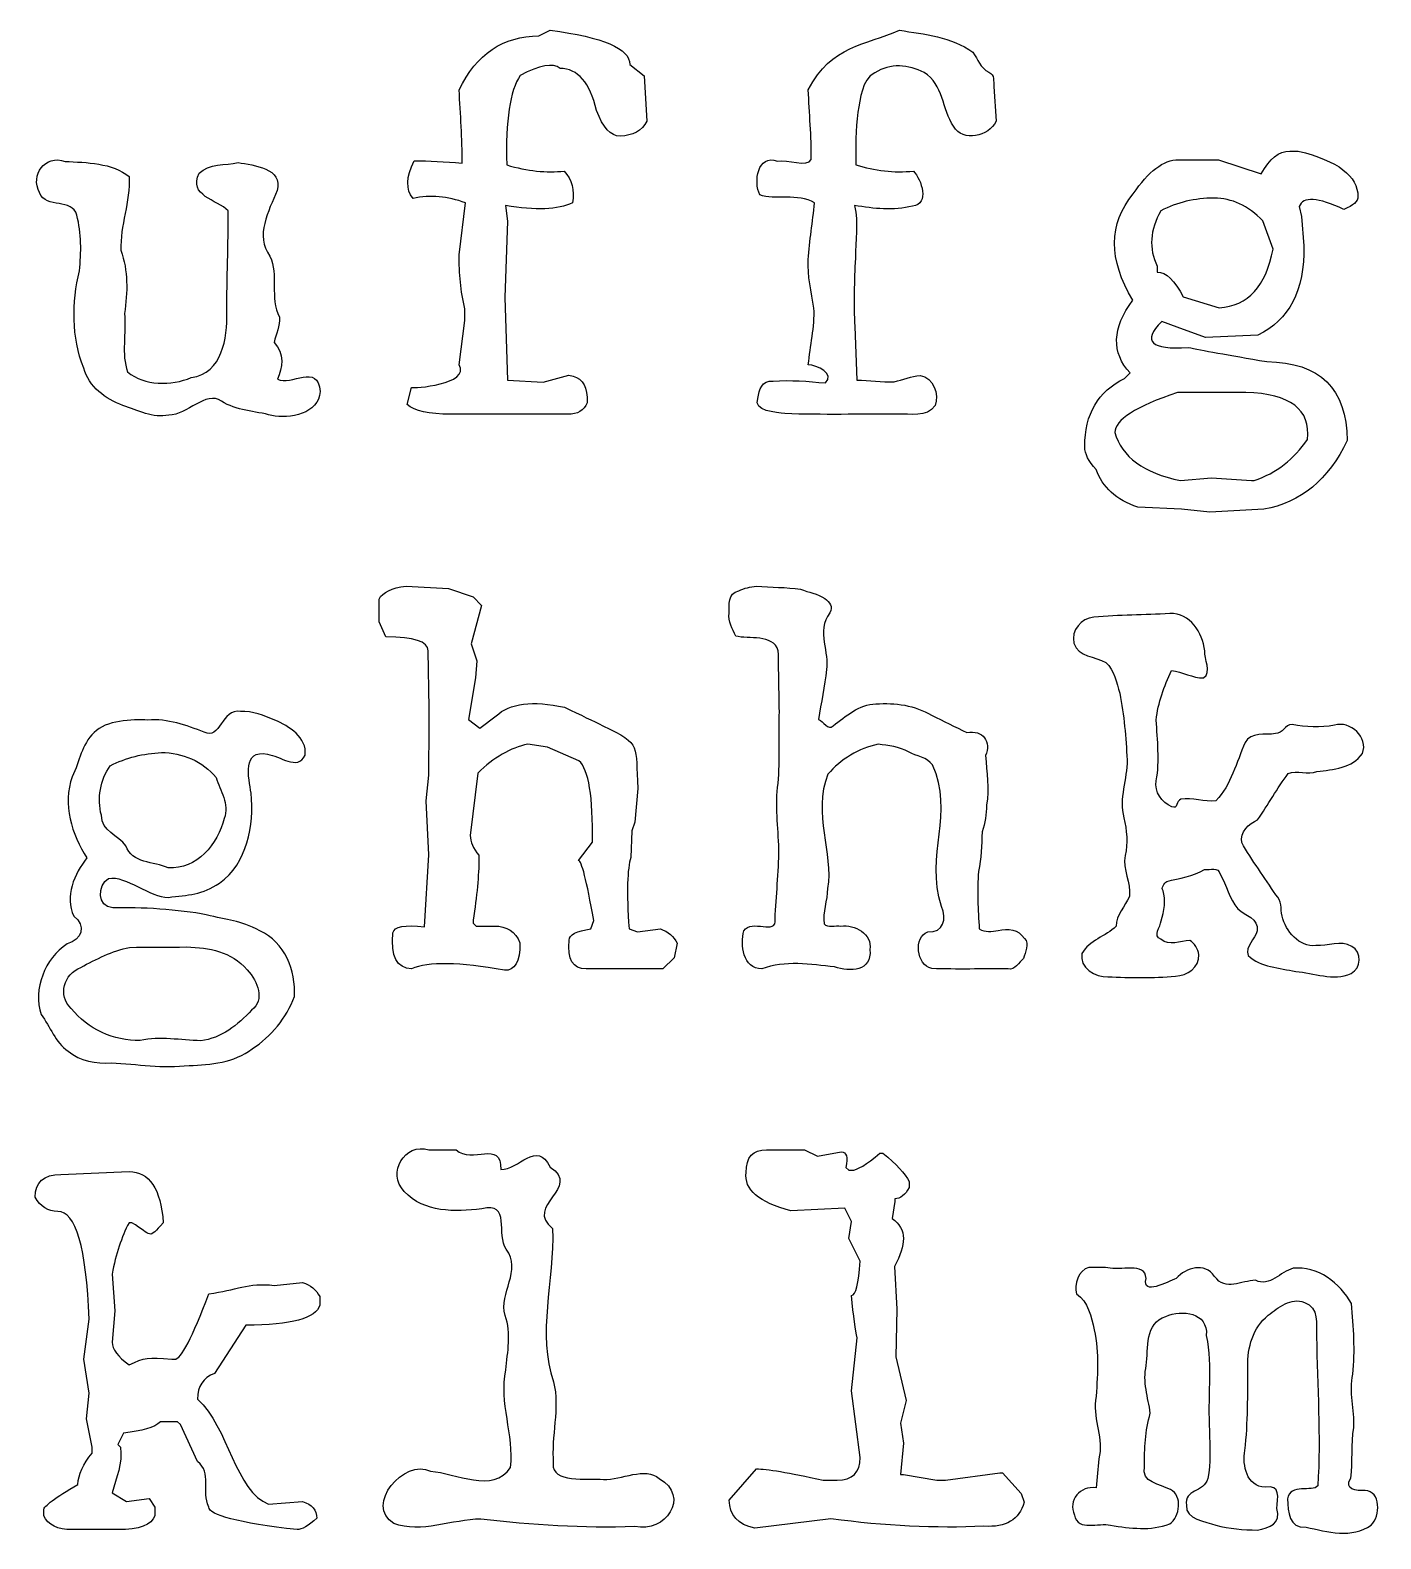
# Model space of a CAD drawing. Extents: x 1 to 11, y 10 to 119.
# Drawn here: x 0.89 to 11.2, y 22.5 to 34.02 of the extents above; entities that cross this region are included whole.
import ezdxf

# ---------------------------------------------------------------- set-up
doc = ezdxf.new("R2010")
doc.units = 0
doc.layers.add('Letters', color=7, linetype='CONTINUOUS')

msp = doc.modelspace()

# ---------------------------------------------------------------- linework, layer by layer
at = {"layer": 'Letters', "color": 7}
for p, q in [((4.775391, 33.973116), (4.861823, 34.017338)), ((7.526368, 34.017338), (7.526368, 34.017338)), ((5.468859, 33.756031), (5.577401, 33.669599)), ((5.577401, 33.669599), (5.599512, 33.32186)), ((8.24721, 33.586813), (8.264057, 33.32186)), ((10.504481, 33.094724), (10.568803, 33.094724)), ((10.504481, 33.094724), (10.504481, 33.094724)), ((2.480584, 33.006282), (2.480584, 33.006282)), ((9.65624, 33.028393), (9.961768, 33.028393)), ((9.961768, 33.028393), (10.287396, 32.91985)), ((4.166346, 32.300754), (4.214587, 32.698744)), ((4.520115, 32.678643), (4.536195, 32.560051)), ((9.521567, 32.638442), (9.521567, 32.638442)), ((10.576843, 32.670603), (10.594933, 32.594222)), ((4.536195, 32.560051), (4.514085, 31.975126)), ((10.377848, 32.344976), (10.299456, 32.562061)), ((10.594933, 32.594222), (10.613024, 32.371107)), ((9.493426, 32.214322), (9.493426, 32.170101)), ((4.514085, 31.975126), (4.536195, 31.34598)), ((9.692421, 31.981156), (9.965788, 31.896734)), ((4.166346, 31.462563), (4.210567, 31.800251)), ((4.210567, 31.800251), (4.210567, 31.888694)), ((9.64619, 31.750001), (9.527597, 31.792211)), ((7.186399, 31.754057), (7.20074, 31.34598)), ((9.861265, 31.671609), (9.64619, 31.750001)), ((10.261265, 31.689699), (9.861265, 31.671609)), ((4.536195, 31.34598), (4.807552, 31.329901)), ((4.807552, 31.329901), (5.004537, 31.382161)), ((9.24418, 31.35804), (9.286391, 31.400251)), ((3.770366, 31.159046), (3.802527, 31.289699)), ((10.168803, 31.251508), (9.6482, 31.251508)), ((5.14323, 31.215327), (5.14323, 31.171106)), ((4.992477, 31.084674), (4.102024, 31.084674)), ((9.169808, 30.94598), (9.169808, 30.94598)), ((9.67031, 30.578141), (9.907496, 30.600252)), ((9.907496, 30.600252), (10.213024, 30.578141)), ((10.213024, 30.578141), (10.233124, 30.578141)), ((9.678351, 30.359046), (9.344682, 30.375127)), ((9.895436, 30.336936), (9.678351, 30.359046)), ((10.307496, 30.359046), (9.895436, 30.336936)), ((3.762326, 29.772202), (4.085944, 29.754112)), ((3.762326, 29.772202), (3.762326, 29.772202)), ((4.085944, 29.754112), (4.272879, 29.68979)), ((6.434911, 29.772202), (6.434911, 29.772202)), ((3.555291, 29.498836), (3.555291, 29.673709)), ((4.3372, 29.625468), (4.258808, 29.332001)), ((4.272879, 29.68979), (4.3372, 29.625468)), ((3.607552, 29.384261), (3.555291, 29.498836)), ((9.589537, 29.563004), (9.589537, 29.563004)), ((3.9372, 28.841549), (3.92916, 29.27974)), ((4.258808, 29.332001), (4.301019, 29.203358)), ((4.301019, 29.203358), (4.290969, 29.072704)), ((4.290969, 29.072704), (4.236698, 28.755116)), ((2.497382, 28.815588), (2.497382, 28.815588)), ((3.9372, 28.710896), (3.9372, 28.841549)), ((3.93519, 28.328986), (3.9372, 28.710896)), ((4.236698, 28.755116), (4.32313, 28.688786)), ((4.32313, 28.688786), (4.447753, 28.781247)), ((1.894303, 28.501657), (1.894303, 28.501657)), ((4.841723, 28.542051), (4.690969, 28.566171)), ((5.080919, 28.439539), (4.841723, 28.542051)), ((4.30906, 28.345066), (4.250768, 27.868683)), ((3.91509, 28.13401), (3.93519, 28.328986)), ((5.53117, 28.226473), (5.507049, 27.969187)), ((3.93519, 27.71994), (3.91509, 28.13401)), ((5.484939, 27.904864), (5.476899, 27.69984)), ((5.507049, 27.969187), (5.484939, 27.904864)), ((5.076899, 27.677729), (5.183431, 27.816423)), ((3.901019, 27.171197), (3.93519, 27.71994)), ((4.3171, 27.71793), (4.3171, 27.69582)), ((4.272879, 27.221448), (4.272879, 27.199338)), ((4.272879, 27.199338), (4.294989, 27.177227)), ((5.171371, 27.155117), (5.193482, 27.219438)), ((4.294989, 27.177227), (4.435693, 27.177227)), ((5.462828, 27.155117), (5.52715, 27.133006)), ((5.52715, 27.133006), (5.702024, 27.155117)), ((2.087011, 27.017284), (2.087011, 27.017284)), ((5.830668, 27.046573), (5.806547, 26.934011)), ((5.720115, 26.849588), (5.13519, 26.849588)), ((5.806547, 26.934011), (5.720115, 26.849588)), ((3.935317, 25.4691), (4.144235, 25.4691)), ((6.511293, 25.4691), (6.80074, 25.4691)), ((6.80074, 25.4691), (6.901243, 25.420856)), ((6.80074, 25.4691), (6.80074, 25.4691)), ((6.901243, 25.420856), (7.082147, 25.453022)), ((7.377625, 25.442967), (7.399735, 25.442967)), ((1.12648, 25.280156), (1.647083, 25.302267)), ((7.118328, 25.334422), (7.140439, 25.312311)), ((7.140439, 25.312311), (7.160539, 25.312311)), ((7.60074, 25.225889), (7.60074, 25.181667)), ((7.110288, 25.022867), (6.698228, 25.002767)), ((7.160539, 24.922367), (7.110288, 25.022867)), ((7.492198, 25.073122), (7.470087, 24.944478)), ((7.492198, 25.095233), (7.492198, 25.073122)), ((1.669193, 24.912311), (1.647083, 24.912311)), ((7.140439, 24.791711), (7.160539, 24.922367)), ((7.226871, 24.618844), (7.140439, 24.791711)), ((7.488177, 24.578644), (7.506268, 24.253022)), ((8.971751, 24.570478), (8.971751, 24.570444)), ((1.51844, 24.520356), (1.53854, 24.238944)), ((2.754621, 24.433922), (2.971706, 24.456033)), ((3.102359, 24.347489), (3.102359, 24.283167)), ((1.53854, 24.238944), (1.51844, 23.999756)), ((7.506268, 24.253022), (7.498228, 23.887189)), ((1.301354, 23.8691), (1.343565, 24.174633)), ((2.537535, 24.130411), (2.298339, 23.760556)), ((7.160539, 23.6279), (7.20476, 24.031911)), ((1.343565, 23.6098), (1.301354, 23.8691)), ((1.972711, 23.8691), (1.994822, 23.8691)), ((7.498228, 23.887189), (7.57863, 23.553522)), ((7.226871, 23.119356), (7.160539, 23.6279)), ((1.321455, 23.414833), (1.343565, 23.6098)), ((7.57863, 23.553522), (7.534409, 23.380656)), ((1.365676, 23.197744), (1.321455, 23.414833)), ((2.016932, 23.392722), (1.886279, 23.392722)), ((2.039043, 23.370611), (2.016932, 23.392722)), ((1.604872, 23.306289), (1.560651, 23.217844)), ((2.169696, 23.0892), (2.039043, 23.370611)), ((7.534409, 23.380656), (7.556519, 23.2279)), ((1.365676, 23.153522), (1.365676, 23.197744)), ((1.560651, 23.217844), (1.582761, 23.197744)), ((7.556519, 23.2279), (7.534409, 22.990711)), ((6.227876, 22.793722), (6.434911, 23.032922)), ((6.943454, 22.946489), (7.051996, 22.946489)), ((7.534409, 22.990711), (7.556519, 22.990711)), ((7.556519, 22.990711), (7.811796, 22.946489)), ((7.811796, 22.946489), (7.878127, 22.946489)), ((7.878127, 22.946489), (8.292197, 23.002767)), ((8.292197, 23.002767), (8.312298, 23.002767)), ((8.312298, 23.002767), (8.455012, 22.843978)), ((1.51844, 22.850011), (1.626982, 22.783678)), ((8.455012, 22.843978), (8.477122, 22.777644)), ((0.995827, 22.675133), (0.995827, 22.719356)), ((1.626982, 22.783678), (1.799847, 22.805789)), ((1.799847, 22.805789), (1.844068, 22.741467)), ((1.844068, 22.741467), (1.844068, 22.675133)), ((2.71241, 22.763578), (2.971706, 22.783678)), ((7.003755, 22.651011), (6.422851, 22.578644)), ((1.560651, 22.5686), (1.212912, 22.5686))]:
    msp.add_line(p, q, dxfattribs=at)
for points in [[(4.861823, 34.017338), (5.266513, 33.963736), (5.468859, 33.876634), (5.468859, 33.756031)], [(6.830891, 33.561056), (7.007606, 33.908913), (7.268063, 33.899241), (7.526368, 34.017338)], [(7.526368, 34.017338), (7.717094, 33.985671), (7.92517, 33.967921), (8.085386, 33.84984)], [(4.166346, 33.561056), (4.299009, 33.835762), (4.502024, 33.973116), (4.775391, 33.973116)], [(4.936195, 33.72588), (4.882594, 33.768761), (4.781421, 33.75067), (4.632678, 33.671609)], [(7.715258, 33.69361), (7.596952, 33.75465), (7.456066, 33.76798), (7.337803, 33.692238)], [(8.085386, 33.84984), (8.128269, 33.794934), (8.14074, 33.729851), (8.20911, 33.695746)], [(4.632678, 33.671609), (4.553616, 33.555026), (4.519445, 33.32722), (4.530165, 32.988192)], [(5.215592, 33.404272), (5.164671, 33.617338), (5.071539, 33.72454), (4.936195, 33.72588)], [(7.337803, 33.692238), (7.234665, 33.637843), (7.232142, 33.494453), (7.209226, 33.391634)], [(7.939214, 33.283574), (7.85148, 33.413017), (7.861086, 33.603346), (7.715258, 33.69361)], [(8.20911, 33.695746), (8.256336, 33.67745), (8.241609, 33.626828), (8.24721, 33.586813)], [(4.188456, 33.002262), (4.191433, 33.188773), (4.176285, 33.374917), (4.166346, 33.561056)], [(6.853002, 33.029912), (6.85521, 33.207216), (6.838193, 33.384007), (6.830891, 33.561056)], [(5.394487, 33.209298), (5.323465, 33.206618), (5.263833, 33.271609), (5.215592, 33.404272)], [(5.599512, 33.32186), (5.560651, 33.248158), (5.492309, 33.210638), (5.394487, 33.209298)], [(7.209226, 33.391634), (7.191811, 33.257954), (7.19072, 33.122754), (7.19471, 32.988192)], [(8.264057, 33.32186), (8.209121, 33.204892), (8.010623, 33.158919), (7.939214, 33.283574)], [(0.963735, 32.776779), (0.892912, 32.909923), (1.005748, 33.072079), (1.159037, 33.015111)], [(6.46079, 32.758952), (6.410473, 32.861269), (6.445502, 33.072077), (6.595448, 33.017721)], [(10.287396, 32.91985), (10.350377, 33.036433), (10.422739, 33.094724), (10.504481, 33.094724)], [(10.568803, 33.094724), (10.87299, 33.019683), (11.025084, 32.90377), (11.025084, 32.746986)], [(1.159037, 33.015111), (1.323143, 33.006964), (1.518287, 33.005398), (1.648708, 32.898996)], [(2.182503, 32.92533), (2.257099, 33.000697), (2.383165, 32.985141), (2.480584, 33.006282)], [(2.480584, 33.006282), (2.597858, 32.985607), (2.826727, 32.963302), (2.776693, 32.792027)], [(3.814587, 32.732916), (3.758306, 32.798577), (3.760986, 32.894389), (3.822627, 33.020353)], [(3.822627, 33.020353), (3.93519, 33.019012), (4.057133, 33.012981), (4.188456, 33.002262)], [(4.530165, 32.988192), (4.686949, 32.94129), (4.833013, 32.92588), (4.968356, 32.94196)], [(6.595448, 33.017721), (6.670721, 33.035919), (6.82484, 32.965496), (6.853002, 33.029912)], [(7.19471, 32.988192), (7.336088, 32.945824), (7.4856, 32.924391), (7.632901, 32.94196)], [(9.310511, 32.767087), (9.425754, 32.939951), (9.540997, 33.027053), (9.65624, 33.028393)], [(1.648708, 32.898996), (1.657932, 32.710016), (1.578319, 32.523607), (1.584643, 32.336778)], [(2.404202, 32.638694), (2.320331, 32.723369), (2.095227, 32.751733), (2.182503, 32.92533)], [(4.968356, 32.94196), (5.027318, 32.876299), (5.048088, 32.795228), (5.030668, 32.698744)], [(7.632901, 32.94196), (7.69604, 32.874668), (7.757901, 32.690746), (7.626431, 32.67354)], [(1.248948, 32.604168), (1.213556, 32.737616), (1.017134, 32.649317), (0.963735, 32.776779)], [(2.776693, 32.792027), (2.714257, 32.635832), (2.605703, 32.449493), (2.722596, 32.29204)], [(4.214587, 32.698744), (4.079244, 32.749667), (3.94591, 32.761057), (3.814587, 32.732916)], [(6.879132, 32.698744), (6.751176, 32.773579), (6.573002, 32.719618), (6.46079, 32.758952)], [(9.306491, 31.955027), (9.120227, 32.267253), (9.121567, 32.53794), (9.310511, 32.767087)], [(9.927597, 32.734926), (9.780193, 32.734926), (9.64485, 32.702764), (9.521567, 32.638442)], [(10.299456, 32.562061), (10.186893, 32.677304), (10.06294, 32.734926), (9.927597, 32.734926)], [(10.918552, 32.648492), (10.718887, 32.742295), (10.604984, 32.749666), (10.576843, 32.670603)], [(11.025084, 32.746986), (11.025084, 32.710805), (10.989573, 32.677974), (10.918552, 32.648492)], [(1.268391, 32.180212), (1.283668, 32.320414), (1.284136, 32.467058), (1.248948, 32.604168)], [(2.393913, 31.863601), (2.39277, 32.122017), (2.404874, 32.380286), (2.404202, 32.638694)], [(5.030668, 32.698744), (4.919445, 32.645143), (4.749261, 32.638442), (4.520115, 32.678643)], [(6.830891, 32.265507), (6.838654, 32.410421), (6.864341, 32.554253), (6.879132, 32.698744)], [(7.626431, 32.67354), (7.481617, 32.637009), (7.329977, 32.654587), (7.18466, 32.678643)], [(7.18466, 32.678643), (7.212439, 32.545968), (7.191556, 32.410931), (7.190034, 32.276833)], [(9.521567, 32.638442), (9.437144, 32.492379), (9.427764, 32.351005), (9.493426, 32.214322)], [(10.613024, 32.371107), (10.617044, 32.028058), (10.499791, 31.800922), (10.261265, 31.689699)], [(1.584643, 32.336778), (1.642026, 32.179692), (1.636275, 32.017588), (1.612264, 31.855119)], [(2.722596, 32.29204), (2.791476, 32.146533), (2.716425, 31.977883), (2.796581, 31.824912)], [(4.210567, 31.888694), (4.176611, 32.025671), (4.166346, 32.160951), (4.166346, 32.300754)], [(6.87395, 31.895508), (6.855671, 32.018508), (6.821556, 32.140168), (6.830891, 32.265507)], [(7.190034, 32.276833), (7.182077, 32.102583), (7.175019, 31.928332), (7.186399, 31.754057)], [(9.965788, 31.896734), (10.186893, 31.912815), (10.324247, 32.062229), (10.377848, 32.344976)], [(1.301088, 31.437451), (1.207176, 31.673576), (1.212206, 31.935862), (1.268391, 32.180212)], [(9.493426, 32.170101), (9.560428, 32.170101), (9.626759, 32.107119), (9.692421, 31.981156)], [(9.286391, 31.400251), (9.143007, 31.555696), (9.149707, 31.740621), (9.306491, 31.955027)], [(1.612264, 31.855119), (1.628039, 31.705932), (1.585935, 31.543312), (1.636736, 31.408126)], [(2.122448, 31.364952), (2.362741, 31.400643), (2.39534, 31.663602), (2.393913, 31.863601)], [(2.796581, 31.824912), (2.801361, 31.760067), (2.766276, 31.69735), (2.753951, 31.633418)], [(6.830891, 31.462563), (6.844571, 31.606863), (6.881166, 31.750137), (6.87395, 31.895508)], [(9.527597, 31.792211), (9.376173, 31.640787), (9.443175, 31.575126), (9.728602, 31.595227)], [(2.753951, 31.633418), (2.835536, 31.54929), (2.819131, 31.438343), (2.779618, 31.352273)], [(9.728602, 31.595227), (9.830444, 31.573786), (10.030779, 31.537605), (10.329607, 31.486684)], [(2.779618, 31.352273), (2.884102, 31.299014), (3.089771, 31.47773), (3.104777, 31.258829)], [(3.802527, 31.289699), (3.815018, 31.28095), (4.254387, 31.311193), (4.166346, 31.462563)], [(6.961544, 31.32387), (7.037505, 31.394006), (6.894944, 31.461456), (6.830891, 31.462563)], [(10.329607, 31.486684), (10.735637, 31.481324), (10.939992, 31.280319), (10.942672, 30.883669)], [(1.600798, 31.150802), (1.467448, 31.201613), (1.340914, 31.293669), (1.301088, 31.437451)], [(1.636736, 31.408126), (1.763961, 31.301246), (1.96887, 31.300548), (2.122448, 31.364952)], [(5.004537, 31.382161), (5.091639, 31.372781), (5.13787, 31.31717), (5.14323, 31.215327)], [(6.446477, 31.206032), (6.456894, 31.271237), (6.475413, 31.347071), (6.561717, 31.336802)], [(6.561717, 31.336802), (6.69491, 31.349114), (6.828776, 31.335548), (6.961544, 31.32387)], [(7.20074, 31.34598), (7.295497, 31.343299), (7.391436, 31.328838), (7.48546, 31.333447)], [(7.48546, 31.333447), (7.55206, 31.347033), (7.617723, 31.376873), (7.684935, 31.37986)], [(7.684935, 31.37986), (7.788002, 31.366674), (7.83102, 31.237057), (7.797945, 31.150848)], [(8.940662, 30.837438), (8.940662, 31.086684), (9.041835, 31.260218), (9.24418, 31.35804)], [(2.353102, 31.185287), (2.232046, 31.268339), (2.090824, 31.07643), (1.950775, 31.0791)], [(3.104777, 31.258829), (3.095904, 31.087462), (2.87262, 31.048564), (2.735737, 31.07508)], [(9.6482, 31.251508), (9.329272, 31.142966), (9.169808, 31.041123), (9.169808, 30.94598)], [(10.639155, 30.89171), (10.667295, 31.120855), (10.510511, 31.240788), (10.168803, 31.251508)], [(1.950775, 31.0791), (1.831105, 31.049146), (1.713955, 31.117398), (1.600798, 31.150802)], [(2.735737, 31.07508), (2.608859, 31.110133), (2.464578, 31.110598), (2.353102, 31.185287)], [(4.102024, 31.084674), (3.93586, 31.084674), (3.825307, 31.109464), (3.770366, 31.159046)], [(5.14323, 31.171106), (5.12045, 31.113484), (5.070199, 31.084674), (4.992477, 31.084674)], [(6.652373, 31.089322), (6.586935, 31.103638), (6.407465, 31.103144), (6.446477, 31.206032)], [(7.797945, 31.150848), (7.734068, 31.055391), (7.608899, 31.092138), (7.511855, 31.084674)], [(7.511855, 31.084674), (7.225388, 31.087111), (6.938629, 31.079403), (6.652373, 31.089322)], [(9.169808, 30.94598), (9.223409, 30.759716), (9.390243, 30.637103), (9.67031, 30.578141)], [(10.233124, 30.578141), (10.403309, 30.637103), (10.538652, 30.741626), (10.639155, 30.89171)], [(10.942672, 30.883669), (10.800629, 30.584841), (10.588903, 30.409967), (10.307496, 30.359046)], [(9.027094, 30.662563), (8.969473, 30.724205), (8.940662, 30.782496), (8.940662, 30.837438)], [(9.344682, 30.375127), (9.181198, 30.431408), (9.075335, 30.52722), (9.027094, 30.662563)], [(3.555291, 29.673709), (3.582091, 29.72597), (3.651103, 29.758801), (3.762326, 29.772202)], [(6.227876, 29.565652), (6.226202, 29.632207), (6.214853, 29.714542), (6.299735, 29.737528)], [(6.299735, 29.737528), (6.342153, 29.7574), (6.388714, 29.766432), (6.434911, 29.772202)], [(6.434911, 29.772202), (6.547204, 29.763239), (6.661584, 29.764912), (6.77257, 29.749281)], [(6.77257, 29.749281), (6.832584, 29.724163), (6.901833, 29.713828), (6.955963, 29.679291)], [(6.955963, 29.679291), (6.994329, 29.649076), (7.02431, 29.616609), (6.994458, 29.568087)], [(6.277056, 29.391016), (6.252269, 29.447404), (6.21623, 29.501348), (6.227876, 29.565652)], [(6.994458, 29.568087), (6.888994, 29.426897), (6.995793, 29.25622), (6.96848, 29.136738)], [(9.009677, 29.535411), (8.913181, 29.527767), (8.835117, 29.433367), (8.857835, 29.337043)], [(9.589537, 29.563004), (9.396482, 29.550853), (9.20212, 29.553306), (9.009677, 29.535411)], [(9.857458, 29.279411), (9.83736, 29.414503), (9.744865, 29.571792), (9.589537, 29.563004)], [(3.92916, 29.27974), (3.92916, 29.349421), (3.821957, 29.384261), (3.607552, 29.384261)], [(6.601745, 29.27974), (6.558959, 29.408997), (6.375892, 29.364904), (6.277056, 29.391016)], [(6.609785, 28.814833), (6.608073, 28.96981), (6.604271, 29.12477), (6.601745, 29.27974)], [(8.857835, 29.337043), (8.88911, 29.23179), (9.021404, 29.237077), (9.100306, 29.188396)], [(9.846288, 29.071652), (9.914549, 29.116948), (9.848928, 29.215471), (9.857458, 29.279411)], [(9.100306, 29.188396), (9.167805, 29.132627), (9.182031, 29.034679), (9.207091, 28.954811)], [(6.96848, 29.136738), (6.958905, 29.008274), (6.928208, 28.882422), (6.909283, 28.755116)], [(9.486044, 28.749722), (9.499333, 28.881902), (9.546175, 29.008208), (9.603088, 29.127354)], [(9.603088, 29.127354), (9.686244, 29.120592), (9.763334, 29.069898), (9.846288, 29.071652)], [(9.207091, 28.954811), (9.241677, 28.787609), (9.254653, 28.616039), (9.263855, 28.445032)], [(2.497382, 28.815588), (2.353797, 28.841567), (2.341993, 28.592066), (2.221372, 28.65757)], [(2.760538, 28.750163), (2.676772, 28.783039), (2.589124, 28.819753), (2.497382, 28.815588)], [(4.447753, 28.781247), (4.553616, 28.879069), (4.72782, 28.90118), (4.970366, 28.847579)], [(4.970366, 28.847579), (5.094989, 28.788617), (5.192142, 28.741716), (5.261823, 28.706876)], [(6.601379, 28.266941), (6.615479, 28.448959), (6.606462, 28.632277), (6.609785, 28.814833)], [(7.019565, 28.70648), (7.119091, 28.779263), (7.216045, 28.870431), (7.34692, 28.873048)], [(7.34692, 28.873048), (7.493218, 28.884166), (7.644482, 28.863066), (7.771563, 28.786334)], [(1.790971, 28.749953), (1.670905, 28.757789), (1.469446, 28.747179), (1.381363, 28.654984)], [(2.221372, 28.65757), (2.083127, 28.710023), (1.941381, 28.762397), (1.790971, 28.749953)], [(2.991045, 28.481988), (3.008126, 28.617838), (2.867306, 28.702602), (2.760538, 28.750163)], [(5.261823, 28.706876), (5.57127, 28.558463), (5.504857, 28.561366), (5.53117, 28.226473)], [(6.909283, 28.755116), (6.946055, 28.740324), (6.982344, 28.666123), (7.019565, 28.70648)], [(7.771563, 28.786334), (7.861774, 28.743286), (7.951105, 28.698434), (8.040941, 28.654614)], [(9.486729, 28.287164), (9.51293, 28.439446), (9.494686, 28.596156), (9.486044, 28.749722)], [(10.522157, 28.715032), (10.467591, 28.716593), (10.451308, 28.646803), (10.395937, 28.647323)], [(10.846093, 28.71037), (10.737371, 28.688281), (10.630993, 28.69883), (10.522157, 28.715032)], [(11.059007, 28.495673), (11.108724, 28.61712), (10.96488, 28.748589), (10.846093, 28.71037)], [(1.381363, 28.654984), (1.281355, 28.559829), (1.274171, 28.440282), (1.213894, 28.317177)], [(8.040941, 28.654614), (8.161956, 28.678818), (8.230473, 28.581032), (8.183971, 28.478276)], [(10.163693, 28.57792), (10.098272, 28.427396), (10.057238, 28.255346), (9.941698, 28.134079)], [(10.395937, 28.647323), (10.319888, 28.632038), (10.207942, 28.662709), (10.163693, 28.57792)], [(1.503785, 28.400821), (1.623908, 28.464158), (1.759183, 28.495238), (1.894303, 28.501657)], [(1.894303, 28.501657), (2.052052, 28.50309), (2.210557, 28.433707), (2.312286, 28.312337)], [(2.578056, 28.191381), (2.56152, 28.308029), (2.506182, 28.531778), (2.705031, 28.488383)], [(2.705031, 28.488383), (2.795577, 28.479263), (2.933022, 28.358598), (2.991045, 28.481988)], [(4.690969, 28.566171), (4.556966, 28.53803), (4.429663, 28.464329), (4.30906, 28.345066)], [(7.363554, 28.566171), (7.217433, 28.533494), (7.076115, 28.450129), (6.980743, 28.337697)], [(7.596555, 28.506802), (7.524976, 28.547623), (7.443147, 28.553034), (7.363554, 28.566171)], [(7.779289, 28.407378), (7.737874, 28.465797), (7.656802, 28.472889), (7.596555, 28.506802)], [(8.183971, 28.478276), (8.191838, 28.352416), (8.213752, 28.22645), (8.191975, 28.100813)], [(10.712721, 28.357619), (10.83479, 28.370912), (10.985025, 28.382116), (11.059007, 28.495673)], [(1.435955, 28.023691), (1.40413, 28.151136), (1.425649, 28.293833), (1.503785, 28.400821)], [(5.183431, 27.816423), (5.188792, 28.163491), (5.154621, 28.371197), (5.080919, 28.439539)], [(6.980743, 28.337697), (6.858272, 28.032732), (7.026059, 27.734), (6.977205, 27.463831)], [(7.846657, 27.32685), (7.722869, 27.723172), (7.947378, 28.041513), (7.779289, 28.407378)], [(9.263855, 28.445032), (9.264616, 28.301219), (9.199094, 28.150483), (9.238923, 28.002999)], [(10.259832, 27.987426), (10.339297, 28.103742), (10.408775, 28.229307), (10.492698, 28.341388)], [(10.492698, 28.341388), (10.562863, 28.367509), (10.641004, 28.331977), (10.712721, 28.357619)], [(1.213894, 28.317177), (1.138385, 28.108067), (1.209997, 27.87692), (1.325057, 27.696757)], [(2.312286, 28.312337), (2.340433, 28.209899), (2.416764, 28.10874), (2.373003, 27.998701)], [(6.605616, 27.764432), (6.602336, 27.931986), (6.575099, 28.10019), (6.601379, 28.266941)], [(9.604524, 28.088497), (9.529199, 28.121794), (9.468253, 28.201238), (9.486729, 28.287164)], [(2.337221, 27.505836), (2.551909, 27.65841), (2.602064, 27.944822), (2.578056, 28.191381)], [(9.674334, 28.144971), (9.635741, 28.136337), (9.654174, 28.064376), (9.604524, 28.088497)], [(9.941698, 28.134079), (9.852903, 28.119282), (9.762326, 28.1624), (9.674334, 28.144971)], [(1.622535, 27.788406), (1.567605, 27.871832), (1.436841, 27.89899), (1.435955, 28.023691)], [(2.373003, 27.998701), (2.328054, 27.804611), (2.162202, 27.605129), (1.946502, 27.62286)], [(8.191975, 28.100813), (8.186601, 28.031709), (8.181959, 27.96228), (8.157233, 27.897447)], [(9.238923, 28.002999), (9.261373, 27.907906), (9.270382, 27.810817), (9.249147, 27.715153)], [(8.157233, 27.897447), (8.153448, 27.79549), (8.153263, 27.693551), (8.129972, 27.593959)], [(10.138307, 27.814893), (10.12426, 27.894741), (10.193753, 27.960829), (10.259832, 27.987426)], [(1.946502, 27.62286), (1.836834, 27.666809), (1.668379, 27.658604), (1.622535, 27.788406)], [(4.250768, 27.868683), (4.250768, 27.820443), (4.272879, 27.770191), (4.3171, 27.71793)], [(6.577296, 27.230476), (6.585263, 27.408471), (6.605805, 27.586381), (6.605616, 27.764432)], [(10.39807, 27.415087), (10.313136, 27.549131), (10.215343, 27.677132), (10.138307, 27.814893)], [(1.325057, 27.696757), (1.231822, 27.576777), (1.151684, 27.400663), (1.226506, 27.253652)], [(4.3171, 27.69582), (4.3171, 27.564497), (4.302359, 27.406373), (4.272879, 27.221448)], [(5.193482, 27.219438), (5.13988, 27.524966), (5.101019, 27.677729), (5.076899, 27.677729)], [(5.476899, 27.69984), (5.448758, 27.618098), (5.444068, 27.436522), (5.462828, 27.155117)], [(9.249147, 27.715153), (9.227033, 27.609251), (9.293726, 27.507243), (9.280922, 27.403879)], [(1.522695, 27.315999), (1.403235, 27.323019), (1.404279, 27.48898), (1.49036, 27.54018)], [(1.49036, 27.54018), (1.624508, 27.56694), (1.806314, 27.393048), (1.947286, 27.396371)], [(8.129972, 27.593959), (8.117965, 27.447894), (8.126585, 27.301106), (8.135414, 27.155117)], [(9.565716, 27.516849), (9.662997, 27.543173), (9.766597, 27.557467), (9.854735, 27.608592)], [(9.854735, 27.608592), (9.89722, 27.604011), (9.960437, 27.632488), (9.974544, 27.572551)], [(9.974544, 27.572551), (10.02598, 27.488378), (10.042014, 27.383387), (10.109534, 27.309562)], [(1.947286, 27.396371), (2.09398, 27.41257), (2.20933, 27.416612), (2.337221, 27.505836)], [(6.977205, 27.463831), (6.975625, 27.374472), (6.941168, 27.2795), (6.950713, 27.194088)], [(9.539366, 27.446824), (9.51696, 27.466604), (9.551286, 27.504231), (9.565716, 27.516849)], [(9.522728, 27.21816), (9.550539, 27.289433), (9.557162, 27.377352), (9.539366, 27.446824)], [(10.446493, 27.253173), (10.433178, 27.310582), (10.448479, 27.371632), (10.39807, 27.415087)], [(2.236519, 27.263478), (2.032303, 27.302578), (1.731617, 27.322702), (1.522695, 27.315999)], [(7.743517, 27.132597), (7.862272, 27.123158), (7.88925, 27.231912), (7.846657, 27.32685)], [(9.280922, 27.403879), (9.24931, 27.32717), (9.180635, 27.263566), (9.179186, 27.175944)], [(10.109534, 27.309562), (10.161997, 27.256159), (10.271571, 27.237062), (10.256359, 27.141147)], [(1.226506, 27.253652), (1.318783, 27.183043), (1.290143, 27.068604), (1.175375, 27.041856)], [(2.645689, 27.140664), (2.489902, 27.224034), (2.403065, 27.220526), (2.236519, 27.263478)], [(3.659813, 27.124966), (3.670534, 27.173207), (3.750936, 27.188617), (3.901019, 27.171197)], [(6.339685, 27.141518), (6.396788, 27.236011), (6.594019, 27.101442), (6.577296, 27.230476)], [(6.950713, 27.194088), (6.981193, 27.158866), (7.037287, 27.185482), (7.078937, 27.177227)], [(7.078937, 27.177227), (7.184271, 27.192282), (7.319855, 27.116287), (7.3014, 26.99783)], [(9.521145, 27.077796), (9.455568, 27.100297), (9.520713, 27.170626), (9.522728, 27.21816)], [(10.70511, 27.028233), (10.576824, 27.014606), (10.473661, 27.137578), (10.446493, 27.253173)], [(2.90962, 26.638816), (2.921284, 26.836257), (2.834748, 27.054958), (2.645689, 27.140664)], [(3.802527, 26.849588), (3.691304, 26.854949), (3.643733, 26.946741), (3.659813, 27.124966)], [(4.435693, 27.177227), (4.529495, 27.177227), (4.594487, 27.134346), (4.630668, 27.048583)], [(5.006547, 27.068683), (5.006547, 27.111566), (5.061488, 27.140376), (5.171371, 27.155117)], [(5.702024, 27.155117), (5.760986, 27.135016), (5.803867, 27.098834), (5.830668, 27.046573)], [(6.475112, 26.849588), (6.33249, 26.852981), (6.309049, 27.034368), (6.339685, 27.141518)], [(7.772348, 26.853012), (7.657852, 26.876992), (7.628879, 27.094316), (7.743517, 27.132597)], [(8.135414, 27.155117), (8.181688, 27.130064), (8.230826, 27.132813), (8.280756, 27.14325)], [(8.280756, 27.14325), (8.354392, 27.162904), (8.434368, 27.152363), (8.480137, 27.082754)], [(8.480137, 27.082754), (8.521183, 27.041007), (8.486271, 26.975938), (8.473821, 26.928823)], [(9.179186, 27.175944), (9.101192, 27.096743), (8.972603, 27.069663), (8.919177, 26.967371)], [(9.742174, 27.066603), (9.668413, 27.066414), (9.582925, 27.018223), (9.521145, 27.077796)], [(10.256359, 27.141147), (10.239645, 27.077802), (10.163728, 27.022622), (10.187963, 26.951419)], [(10.977661, 27.021851), (10.895571, 27.072098), (10.794425, 27.022296), (10.70511, 27.028233)], [(1.175375, 27.041856), (1.004723, 26.928738), (0.91315, 26.697872), (0.97621, 26.500603)], [(1.279489, 26.861586), (1.397281, 26.923667), (1.518811, 26.987606), (1.650203, 27.014648)], [(1.650203, 27.014648), (1.795774, 27.019191), (1.941438, 27.012851), (2.087011, 27.017284)], [(2.087011, 27.017284), (2.261367, 27.011719), (2.424502, 26.985133), (2.549378, 26.843749)], [(4.630668, 27.048583), (4.630668, 26.90386), (4.591137, 26.834178), (4.512075, 26.839538)], [(5.13519, 26.849588), (5.033348, 26.849588), (4.990467, 26.92262), (5.006547, 27.068683)], [(7.3014, 26.99783), (7.317012, 26.831124), (7.148928, 26.824442), (7.031658, 26.864693)], [(8.919177, 26.967371), (8.896153, 26.858233), (9.021286, 26.785183), (9.116707, 26.789161)], [(9.633168, 26.794282), (9.720412, 26.799339), (9.818163, 26.860588), (9.811232, 26.957938)], [(9.811232, 26.957938), (9.805603, 27.000344), (9.775781, 27.050346), (9.742174, 27.066603)], [(10.972366, 26.815958), (11.052893, 26.854354), (11.056111, 26.979407), (10.977661, 27.021851)], [(1.206021, 26.547347), (1.099314, 26.651202), (1.150634, 26.807593), (1.279489, 26.861586)], [(2.549378, 26.843749), (2.631937, 26.748767), (2.685481, 26.618333), (2.582087, 26.534462)], [(4.512075, 26.839538), (4.169026, 26.90252), (3.93251, 26.90587), (3.802527, 26.849588)], [(7.031658, 26.864693), (6.848208, 26.886306), (6.652964, 26.915588), (6.475112, 26.849588)], [(8.355579, 26.849588), (8.161231, 26.851718), (7.966346, 26.845231), (7.772348, 26.853012)], [(8.473821, 26.928823), (8.4347, 26.901692), (8.410629, 26.837614), (8.355579, 26.849588)], [(10.187963, 26.951419), (10.283463, 26.863366), (10.42779, 26.856433), (10.55018, 26.830688)], [(9.116707, 26.789161), (9.288622, 26.78368), (9.461757, 26.779221), (9.633168, 26.794282)], [(10.55018, 26.830688), (10.687398, 26.819977), (10.837181, 26.753524), (10.972366, 26.815958)], [(2.585914, 26.238473), (2.731212, 26.334561), (2.848724, 26.474943), (2.90962, 26.638816)], [(0.97621, 26.500603), (1.046083, 26.408298), (1.083328, 26.290911), (1.181652, 26.221547)], [(1.731982, 26.304359), (1.533031, 26.296983), (1.330352, 26.392847), (1.206021, 26.547347)], [(2.582087, 26.534462), (2.480774, 26.422966), (2.348492, 26.319093), (2.195157, 26.301686)], [(2.195157, 26.301686), (2.040814, 26.305586), (1.88547, 26.33599), (1.731982, 26.304359)], [(1.181652, 26.221547), (1.273219, 26.144703), (1.395413, 26.124604), (1.511322, 26.133353)], [(2.105835, 26.113003), (2.272766, 26.115479), (2.447811, 26.135417), (2.585914, 26.238473)], [(1.511322, 26.133353), (1.709401, 26.123306), (1.907317, 26.088373), (2.105835, 26.113003)], [(3.747799, 25.149756), (3.614442, 25.291344), (3.748857, 25.5249), (3.935317, 25.4691)], [(4.144235, 25.4691), (4.263127, 25.355278), (4.489497, 25.551456), (4.483943, 25.318167)], [(4.483943, 25.318167), (4.617427, 25.312589), (4.761429, 25.549711), (4.860417, 25.335811)], [(6.356519, 25.296233), (6.356519, 25.412819), (6.40811, 25.470441), (6.511293, 25.4691)], [(7.082147, 25.453022), (7.122348, 25.453022), (7.134409, 25.413489), (7.118328, 25.334422)], [(7.160539, 25.312311), (7.20208, 25.312311), (7.274442, 25.355863), (7.377625, 25.442967)], [(7.399735, 25.442967), (7.502918, 25.359885), (7.569919, 25.287526), (7.60074, 25.225889)], [(0.931505, 25.107289), (0.931505, 25.222533), (0.996497, 25.280156), (1.12648, 25.280156)], [(1.647083, 25.302267), (1.802527, 25.302267), (1.889629, 25.172289), (1.908389, 24.912311)], [(4.860417, 25.335811), (5.105983, 25.183389), (4.657505, 25.039322), (4.87881, 24.868789)], [(6.698228, 25.002767), (6.453002, 25.067093), (6.339099, 25.164915), (6.356519, 25.296233)], [(4.338258, 25.017233), (4.134632, 24.994667), (3.900197, 24.987089), (3.747799, 25.149756)], [(7.60074, 25.181667), (7.569919, 25.124044), (7.533739, 25.095233), (7.492198, 25.095233)], [(1.104369, 24.998744), (1.029327, 24.998744), (0.971706, 25.034933), (0.931505, 25.107289)], [(1.343565, 24.174633), (1.320785, 24.724044), (1.241053, 24.998744), (1.104369, 24.998744)], [(4.524962, 24.711322), (4.448852, 24.815567), (4.56383, 25.079544), (4.338258, 25.017233)], [(1.647083, 24.912311), (1.589461, 24.802433), (1.54658, 24.671778), (1.51844, 24.520356)], [(1.908389, 24.912311), (1.789011, 24.7788), (1.827575, 24.8164), (1.669193, 24.912311)], [(7.470087, 24.944478), (7.527708, 24.904278), (7.556519, 24.853356), (7.556519, 24.791711)], [(4.87881, 24.868789), (4.8945, 24.467), (4.757288, 24.062289), (4.887552, 23.697089)], [(7.556519, 24.791711), (7.556519, 24.732748), (7.533739, 24.661726), (7.488177, 24.578644)], [(4.51695, 24.203144), (4.467336, 24.375544), (4.649199, 24.547922), (4.524962, 24.711322)], [(7.160539, 24.357544), (7.19404, 24.357544), (7.216151, 24.444644), (7.226871, 24.618844)], [(8.971751, 24.570444), (8.891684, 24.552811), (8.85667, 24.435022), (8.876587, 24.3691)], [(9.117484, 24.568811), (9.068926, 24.5704), (9.020333, 24.571133), (8.971751, 24.570478)], [(9.40822, 24.486278), (9.404326, 24.618489), (9.206231, 24.538978), (9.117484, 24.568811)], [(9.93173, 24.502533), (9.853952, 24.611667), (9.715258, 24.571789), (9.638616, 24.486056)], [(10.531115, 24.564722), (10.43288, 24.537456), (10.35374, 24.419533), (10.242493, 24.472156)], [(10.97554, 24.294522), (10.890034, 24.452778), (10.716582, 24.581444), (10.531115, 24.564722)], [(2.256128, 24.3696), (2.465265, 24.3953), (2.555402, 24.456511), (2.754621, 24.433922)], [(2.971706, 24.456033), (3.032008, 24.435933), (3.075559, 24.399756), (3.102359, 24.347489)], [(9.638616, 24.486056), (9.570043, 24.461844), (9.378256, 24.349967), (9.40822, 24.486278)], [(10.242493, 24.472156), (10.13646, 24.471489), (10.015537, 24.382433), (9.93173, 24.502533)], [(1.994822, 23.8691), (2.044403, 23.8691), (2.131505, 24.035933), (2.256128, 24.3696)], [(7.20476, 24.031911), (7.19002, 24.089533), (7.175279, 24.198078), (7.160539, 24.357544)], [(8.876587, 24.3691), (8.966097, 24.309656), (8.989242, 24.192122), (9.013518, 24.094033)], [(10.340247, 24.205178), (10.416314, 24.263756), (10.515638, 24.344678), (10.616722, 24.303344)], [(3.102359, 24.283167), (3.075559, 24.181333), (2.887284, 24.130411), (2.537535, 24.130411)], [(4.521558, 23.788), (4.535891, 23.926756), (4.566755, 24.067033), (4.51695, 24.203144)], [(9.410292, 23.821378), (9.425403, 23.9527), (9.399058, 24.1469), (9.55867, 24.196544)], [(9.55867, 24.196544), (9.684332, 24.250233), (9.881688, 24.228622), (9.868296, 24.051333)], [(10.184819, 23.8143), (10.180086, 23.959156), (10.225387, 24.110189), (10.340247, 24.205178)], [(10.616722, 24.303344), (10.730854, 24.267478), (10.707104, 24.135989), (10.709107, 24.0437)], [(10.986816, 23.755489), (11.004923, 23.934444), (10.992151, 24.115733), (10.97554, 24.294522)], [(9.013518, 24.094033), (9.049398, 23.915878), (9.039776, 23.734011), (9.023467, 23.554389)], [(1.51844, 23.999756), (1.51844, 23.946156), (1.561321, 23.888533), (1.647083, 23.826889)], [(9.868296, 24.051333), (9.915077, 23.811211), (9.875646, 23.566156), (9.892838, 23.323889)], [(10.709107, 24.0437), (10.713917, 23.663744), (10.744045, 23.283178), (10.718444, 22.9035)], [(1.647083, 23.826889), (1.766977, 23.882511), (1.790702, 23.886067), (1.972711, 23.8691)], [(2.298339, 23.760556), (2.212577, 23.7284), (2.169696, 23.6634), (2.169696, 23.565578)], [(4.559436, 23.043722), (4.58494, 23.291956), (4.472237, 23.539044), (4.521558, 23.788)], [(9.440531, 23.457622), (9.425356, 23.579067), (9.379494, 23.697144), (9.410292, 23.821378)], [(10.162713, 23.173589), (10.187185, 23.386411), (10.183965, 23.600478), (10.184819, 23.8143)], [(10.993366, 23.349578), (11.00216, 23.485622), (10.955037, 23.620611), (10.986816, 23.755489)], [(4.887552, 23.697089), (4.935931, 23.491489), (4.867158, 23.284633), (4.885125, 23.072011)], [(2.169696, 23.565578), (2.405137, 23.354367), (2.460987, 22.853511), (2.71241, 22.763578)], [(9.023467, 23.554389), (9.003975, 23.404256), (9.08656, 23.259644), (9.048452, 23.1102)], [(1.886279, 23.392722), (1.840718, 23.3485), (1.746915, 23.319689), (1.604872, 23.306289)], [(9.396821, 23.048156), (9.394991, 23.185844), (9.401874, 23.325311), (9.440531, 23.457622)], [(9.892838, 23.323889), (9.892481, 23.202322), (9.904176, 23.077522), (9.878907, 22.958178)], [(10.970752, 22.962733), (10.986712, 23.091056), (10.973434, 23.221233), (10.993366, 23.349578)], [(1.257133, 22.914322), (1.259813, 22.989367), (1.295994, 23.0691), (1.365676, 23.153522)], [(1.582761, 23.197744), (1.597191, 23.074889), (1.552805, 22.965989), (1.51844, 22.850011)], [(10.318476, 22.892533), (10.174554, 22.897489), (10.142443, 23.058067), (10.162713, 23.173589)], [(2.256128, 22.741467), (2.196038, 22.862778), (2.284341, 23.002322), (2.169696, 23.0892)], [(3.667845, 22.615811), (3.440696, 22.756), (3.749076, 23.115967), (3.947749, 23.014278)], [(3.947749, 23.014278), (4.141335, 23.0021), (4.425043, 22.841789), (4.559436, 23.043722)], [(4.885125, 23.072011), (4.86571, 22.922956), (5.147761, 22.962878), (5.26798, 22.951167)], [(5.26798, 22.951167), (5.405458, 22.947722), (5.585394, 23.051233), (5.693336, 22.960011)], [(7.051996, 22.946489), (7.168579, 22.946489), (7.226871, 23.004111), (7.226871, 23.119356)], [(9.048452, 23.1102), (9.041303, 23.0359), (9.034153, 22.9616), (9.027003, 22.8873)], [(9.594336, 22.874056), (9.517388, 22.914744), (9.365494, 22.931756), (9.396821, 23.048156)], [(5.693336, 22.960011), (5.933178, 22.820444), (5.740779, 22.539111), (5.507156, 22.5927)], [(6.434911, 23.032922), (6.509953, 23.032922), (6.679467, 23.004111), (6.943454, 22.946489)], [(9.878907, 22.958178), (9.851585, 22.849633), (9.694015, 22.878822), (9.717174, 22.7548)], [(10.718444, 22.9035), (10.677597, 22.850722), (10.507815, 22.925567), (10.488376, 22.803656)], [(11.080053, 22.868122), (11.012967, 22.862856), (10.91615, 22.873089), (10.970752, 22.962733)], [(0.995827, 22.719356), (0.995827, 22.747489), (1.082929, 22.812489), (1.257133, 22.914322)], [(9.027003, 22.8873), (8.905837, 22.908478), (8.810353, 22.792267), (8.861216, 22.680078)], [(9.589035, 22.612889), (9.667587, 22.6643), (9.688674, 22.831744), (9.594336, 22.874056)], [(10.407366, 22.729644), (10.412394, 22.813311), (10.437209, 22.912956), (10.318476, 22.892533)], [(11.125769, 22.603356), (11.199451, 22.669522), (11.199779, 22.864544), (11.080053, 22.868122)], [(2.929495, 22.5686), (2.480584, 22.620856), (2.256128, 22.678478), (2.256128, 22.741467)], [(2.971706, 22.783678), (3.044068, 22.760889), (3.080249, 22.718011), (3.080249, 22.655033)], [(6.422851, 22.578644), (6.292868, 22.608126), (6.227876, 22.679819), (6.227876, 22.793722)], [(8.477122, 22.777644), (8.442281, 22.644978), (8.340439, 22.584007), (8.171595, 22.594733)], [(9.717174, 22.7548), (9.705478, 22.644022), (9.862294, 22.634944), (9.940633, 22.601856)], [(10.256564, 22.565567), (10.353361, 22.580678), (10.437975, 22.616522), (10.407366, 22.729644)], [(10.488376, 22.803656), (10.49439, 22.701867), (10.493933, 22.579822), (10.630627, 22.587633)], [(1.212912, 22.5686), (1.101689, 22.5686), (1.029327, 22.604111), (0.995827, 22.675133)], [(1.844068, 22.675133), (1.821287, 22.604111), (1.726815, 22.5686), (1.560651, 22.5686)], [(3.080249, 22.655033), (3.015927, 22.597411), (2.965676, 22.5686), (2.929495, 22.5686)], [(4.332713, 22.6492), (4.112658, 22.647), (3.876884, 22.537356), (3.667845, 22.615811)], [(5.507156, 22.5927), (5.114723, 22.576022), (4.722427, 22.604256), (4.332713, 22.6492)], [(8.171595, 22.594733), (7.804425, 22.577311), (7.415146, 22.59607), (7.003755, 22.651011)], [(8.861216, 22.680078), (8.892429, 22.548978), (9.045241, 22.627867), (9.138132, 22.6017)], [(9.138132, 22.6017), (9.286941, 22.579267), (9.444674, 22.556167), (9.589035, 22.612889)], [(9.940633, 22.601856), (10.043887, 22.577422), (10.151211, 22.566056), (10.256564, 22.565567)], [(10.630627, 22.587633), (10.790748, 22.551633), (10.979902, 22.498489), (11.125769, 22.603356)]]:
    msp.add_open_spline(points, degree=3, dxfattribs=at)

doc.saveas('drawing.dxf')
